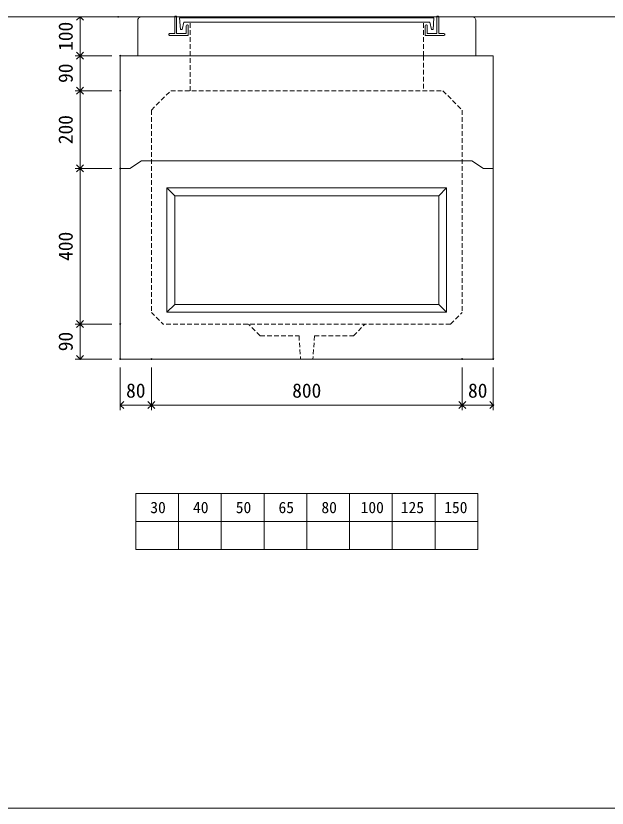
# Model space of a CAD drawing. Units: millimetres, scale not verified. Extents: x -4890 to 4890, y -2297 to 2297.
# Drawn here: x 1846 to 3368, y -1978 to 60 of the extents above; entities that cross this region are included whole.
import ezdxf
from ezdxf.enums import TextEntityAlignment as Align

# ---------------------------------------------------------------- set-up
doc = ezdxf.new("R2010")
doc.units = ezdxf.units.MM
doc.header["$LTSCALE"] = 10
doc.header["$PDMODE"] = 32
doc.header["$PDSIZE"] = 2
doc.linetypes.add('DASHED1', pattern=[1.8, 1.2, -0.6])
doc.layers.add('0-1_Defpoints', color=7, linetype='Continuous')
for name, color, linetype, lineweight in [('0-2_waku', 7, 'Continuous', 18), ('0-3_gaikei', 7, 'Continuous', 18), ('0-4_kakure', 7, 'DASHED1', 5), ('0-5_sunpou', 7, 'Continuous', 5), ('0-9_uchigawa', 6, 'Continuous', 18), ('0-B_futa', 3, 'Continuous', 18), ('0-C_GL', 4, 'Continuous', 18), ('0-E_文字１', 7, 'Continuous', 18)]:
    doc.layers.add(name, color=color, linetype=linetype, lineweight=lineweight)
doc.styles.add('ＭＳ ゴシック', font='')
doc.styles.get('ＭＳ ゴシック').set_extended_font_data('MS Gothic')

# ---------------------------------------------------------------- blocks, each defined once
blk = doc.blocks.new('_Open90')
at = {"layer": '0-5_sunpou'}
blk.add_line((0, 0), (-1, 0), dxfattribs=at)
blk.add_lwpolyline([(-0.5, 0.5), (0, 0), (-0.5, -0.5)], dxfattribs=at)
blk = doc.blocks.new('D100')
at = {"layer": '0-1_Defpoints'}
for p in [(3556.77, 2264.36), (3458.83, 2164.36), (3562.32, 2164.36)]:
    blk.add_point(p, dxfattribs=at)
at = {"layer": '0-5_sunpou'}
for p, q in [((3534.77, 2264.36), (3445.83, 2264.36)), ((3458.83, 2246.36), (3458.83, 2182.36)), ((3540.32, 2164.36), (3445.83, 2164.36))]:
    blk.add_line(p, q, dxfattribs=at)
at = {"layer": '0-5_sunpou', "xscale": 18, "yscale": 18}
for p, rotation in [((3458.83, 2264.36), 90), ((3458.83, 2164.36), 270)]:
    blk.add_blockref('_Open90', p, dxfattribs=dict(at, rotation=rotation))
at = {"layer": '0-5_sunpou', "style": 'ＭＳ ゴシック'}
blk.add_text('100', height=36.66, rotation=90, dxfattribs=at).set_placement((3450.83, 2176.86), align=Align.BOTTOM_LEFT)
blk = doc.blocks.new('D101')
at = {"layer": '0-1_Defpoints'}
for p in [(3562.32, 2164.36), (3458.83, 2074.36), (3562.32, 2074.36)]:
    blk.add_point(p, dxfattribs=at)
at = {"layer": '0-5_sunpou'}
for p, q in [((3540.32, 2164.36), (3445.83, 2164.36)), ((3458.83, 2146.36), (3458.83, 2092.36)), ((3540.32, 2074.36), (3445.83, 2074.36))]:
    blk.add_line(p, q, dxfattribs=at)
at = {"layer": '0-5_sunpou', "xscale": 18, "yscale": 18}
for p, rotation in [((3458.83, 2164.36), 90), ((3458.83, 2074.36), 270)]:
    blk.add_blockref('_Open90', p, dxfattribs=dict(at, rotation=rotation))
at = {"layer": '0-5_sunpou', "style": 'ＭＳ ゴシック'}
blk.add_text('90', height=36.66, rotation=90, dxfattribs=at).set_placement((3450.83, 2094.36), align=Align.BOTTOM_LEFT)
blk = doc.blocks.new('D102')
at = {"layer": '0-1_Defpoints'}
for p in [(3562.32, 2074.36), (3458.83, 1874.36), (3562.32, 1874.36)]:
    blk.add_point(p, dxfattribs=at)
at = {"layer": '0-5_sunpou'}
for p, q in [((3540.32, 2074.36), (3445.83, 2074.36)), ((3458.83, 2056.36), (3458.83, 1892.36)), ((3540.32, 1874.36), (3445.83, 1874.36))]:
    blk.add_line(p, q, dxfattribs=at)
at = {"layer": '0-5_sunpou', "xscale": 18, "yscale": 18}
for p, rotation in [((3458.83, 2074.36), 90), ((3458.83, 1874.36), 270)]:
    blk.add_blockref('_Open90', p, dxfattribs=dict(at, rotation=rotation))
at = {"layer": '0-5_sunpou', "style": 'ＭＳ ゴシック'}
blk.add_text('200', height=36.66, rotation=90, dxfattribs=at).set_placement((3450.83, 1936.86), align=Align.BOTTOM_LEFT)
blk = doc.blocks.new('D103')
at = {"layer": '0-1_Defpoints'}
for p in [(3562.32, 1874.36), (3458.83, 1474.36), (3562.32, 1474.36)]:
    blk.add_point(p, dxfattribs=at)
at = {"layer": '0-5_sunpou'}
for p, q in [((3540.32, 1874.36), (3445.83, 1874.36)), ((3458.83, 1856.36), (3458.83, 1492.36)), ((3540.32, 1474.36), (3445.83, 1474.36))]:
    blk.add_line(p, q, dxfattribs=at)
at = {"layer": '0-5_sunpou', "xscale": 18, "yscale": 18}
for p, rotation in [((3458.83, 1874.36), 90), ((3458.83, 1474.36), 270)]:
    blk.add_blockref('_Open90', p, dxfattribs=dict(at, rotation=rotation))
at = {"layer": '0-5_sunpou', "style": 'ＭＳ ゴシック'}
blk.add_text('400', height=36.66, rotation=90, dxfattribs=at).set_placement((3450.83, 1636.86), align=Align.BOTTOM_LEFT)
blk = doc.blocks.new('D104')
at = {"layer": '0-1_Defpoints'}
for p in [(3562.32, 1474.36), (3458.83, 1384.36), (3562.32, 1384.36)]:
    blk.add_point(p, dxfattribs=at)
at = {"layer": '0-5_sunpou'}
for p, q in [((3540.32, 1474.36), (3445.83, 1474.36)), ((3458.83, 1456.36), (3458.83, 1402.36)), ((3540.32, 1384.36), (3445.83, 1384.36))]:
    blk.add_line(p, q, dxfattribs=at)
at = {"layer": '0-5_sunpou', "xscale": 18, "yscale": 18}
for p, rotation in [((3458.83, 1474.36), 90), ((3458.83, 1384.36), 270)]:
    blk.add_blockref('_Open90', p, dxfattribs=dict(at, rotation=rotation))
at = {"layer": '0-5_sunpou', "style": 'ＭＳ ゴシック'}
blk.add_text('90', height=36.66, rotation=90, dxfattribs=at).set_placement((3450.83, 1404.36), align=Align.BOTTOM_LEFT)
blk = doc.blocks.new('D105')
at = {"layer": '0-1_Defpoints'}
for p in [(3562.32, 1384.36), (3642.32, 1384.36), (3642.32, 1265.97)]:
    blk.add_point(p, dxfattribs=at)
at = {"layer": '0-5_sunpou'}
for p, q in [((3562.32, 1362.36), (3562.32, 1252.97)), ((3642.32, 1362.36), (3642.32, 1252.97)), ((3580.32, 1265.97), (3624.32, 1265.97))]:
    blk.add_line(p, q, dxfattribs=at)
at = {"layer": '0-5_sunpou', "xscale": 18, "yscale": 18, "rotation": 180}
blk.add_blockref('_Open90', (3562.32, 1265.97), dxfattribs=at)
at = {"layer": '0-5_sunpou', "xscale": 18, "yscale": 18}
blk.add_blockref('_Open90', (3642.32, 1265.97), dxfattribs=at)
at = {"layer": '0-5_sunpou', "style": 'ＭＳ ゴシック'}
blk.add_text('80', height=36.66, dxfattribs=at).set_placement((3577.32, 1273.97), align=Align.BOTTOM_LEFT)
blk = doc.blocks.new('D106')
at = {"layer": '0-1_Defpoints'}
for p in [(3642.32, 1384.36), (4442.32, 1384.36), (4442.32, 1265.97)]:
    blk.add_point(p, dxfattribs=at)
at = {"layer": '0-5_sunpou'}
for p, q in [((3642.32, 1362.36), (3642.32, 1252.97)), ((4442.32, 1362.36), (4442.32, 1252.97)), ((3660.32, 1265.97), (4424.32, 1265.97))]:
    blk.add_line(p, q, dxfattribs=at)
at = {"layer": '0-5_sunpou', "xscale": 18, "yscale": 18, "rotation": 180}
blk.add_blockref('_Open90', (3642.32, 1265.97), dxfattribs=at)
at = {"layer": '0-5_sunpou', "xscale": 18, "yscale": 18}
blk.add_blockref('_Open90', (4442.32, 1265.97), dxfattribs=at)
at = {"layer": '0-5_sunpou', "style": 'ＭＳ ゴシック'}
blk.add_text('800', height=36.66, dxfattribs=at).set_placement((4004.82, 1273.97), align=Align.BOTTOM_LEFT)
blk = doc.blocks.new('D107')
at = {"layer": '0-1_Defpoints'}
for p in [(4442.32, 1384.36), (4522.32, 1384.36), (4522.32, 1265.97)]:
    blk.add_point(p, dxfattribs=at)
at = {"layer": '0-5_sunpou'}
for p, q in [((4442.32, 1362.36), (4442.32, 1252.97)), ((4522.32, 1362.36), (4522.32, 1252.97)), ((4460.32, 1265.97), (4504.32, 1265.97))]:
    blk.add_line(p, q, dxfattribs=at)
at = {"layer": '0-5_sunpou', "xscale": 18, "yscale": 18, "rotation": 180}
blk.add_blockref('_Open90', (4442.32, 1265.97), dxfattribs=at)
at = {"layer": '0-5_sunpou', "xscale": 18, "yscale": 18}
blk.add_blockref('_Open90', (4522.32, 1265.97), dxfattribs=at)
at = {"layer": '0-5_sunpou', "style": 'ＭＳ ゴシック'}
blk.add_text('80', height=36.66, dxfattribs=at).set_placement((4457.32, 1273.97), align=Align.BOTTOM_LEFT)

msp = doc.modelspace()

# ---------------------------------------------------------------- linework, layer by layer
at = {"layer": '0-2_waku'}
for p, q in [((2154.94, -1168.76), (2154.94, -1312.76)), ((2154.94, -1168.76), (2154.94, -1312.76)), ((2154.94, -1168.76), (2154.94, -1312.76)), ((2154.94, -1168.76), (2154.94, -1312.76)), ((2154.94, -1168.76), (3034.94, -1168.76)), ((2264.94, -1168.76), (2264.94, -1312.76)), ((2374.94, -1168.76), (2374.94, -1312.76)), ((2374.94, -1168.76), (2374.94, -1312.76)), ((2484.94, -1168.76), (2484.94, -1312.76)), ((2594.94, -1168.76), (2594.94, -1312.76)), ((2704.94, -1168.76), (2704.94, -1312.76)), ((2814.94, -1168.76), (2814.94, -1312.76)), ((2924.94, -1168.76), (2924.94, -1312.76)), ((3034.94, -1168.76), (3034.94, -1312.76)), ((2154.94, -1240.76), (3034.94, -1240.76)), ((2154.94, -1312.76), (3034.94, -1312.76)), ((-1230.06, -1977.76), (4889.94, -1977.76)), ((-1230.06, -1977.76), (4889.94, -1977.76))]:
    msp.add_line(p, q, dxfattribs=at)
msp.add_lwpolyline([(-1230.06, 2297.24), (-1230.06, -1977.76), (4889.94, -1977.76)], dxfattribs=at)
at = {"layer": '0-3_gaikei'}
for p, q in [((2159.94, -42.76), (2159.94, 47.24)), ((2169.94, 57.24), (2254.94, 57.24)), ((2934.94, 57.24), (3019.94, 57.24)), ((3029.94, -42.76), (3029.94, 47.24)), ((2114.94, -42.76), (3074.94, -42.76)), ((2114.94, -42.76), (2114.94, -822.76)), ((2159.94, -42.76), (2269.94, -42.76)), ((2194.94, -42.76), (2994.94, -42.76)), ((3029.94, -42.76), (2919.94, -42.76)), ((3074.94, -42.76), (3074.94, -822.76)), ((2139.94, -332.76), (2169.94, -312.76)), ((2139.94, -332.76), (2169.94, -312.76)), ((2169.94, -312.76), (3019.94, -312.76)), ((3019.94, -312.76), (3049.94, -332.76)), ((3019.94, -312.76), (3049.94, -332.76)), ((2139.94, -332.76), (2114.94, -332.76)), ((2139.94, -332.76), (2114.94, -332.76)), ((3049.94, -332.76), (3074.94, -332.76)), ((3049.94, -332.76), (3074.94, -332.76)), ((3074.94, -822.76), (2114.94, -822.76)), ((2114.94, -822.76), (2194.94, -822.76))]:
    msp.add_line(p, q, dxfattribs=at)
for centre, radius, start, end in [((2169.36, 47.82), 9.44, 86.47383, 183.52617), ((3020.27, 47.57), 9.68, 358.04251, 91.95749)]:
    msp.add_arc(centre, radius, start, end, dxfattribs=at)
at = {"layer": '0-4_kakure'}
for p, q in [((2294.94, -42.76), (2294.94, 43.74)), ((2894.94, -42.76), (2894.94, 43.74)), ((2294.94, -132.76), (2294.94, -42.76)), ((2894.94, -42.76), (2894.94, -132.76)), ((2194.94, -182.76), (2244.94, -132.76)), ((2244.94, -132.76), (2944.94, -132.76)), ((2244.94, -132.76), (2944.94, -132.76)), ((2244.94, -132.76), (2944.94, -132.76)), ((2944.94, -132.76), (2994.94, -182.76)), ((2194.94, -182.76), (2194.94, -702.76)), ((2994.94, -182.76), (2994.94, -702.76)), ((2194.94, -702.76), (2224.94, -732.76)), ((2964.94, -732.76), (2994.94, -702.76)), ((2964.94, -732.76), (2224.94, -732.76)), ((2474.94, -762.76), (2444.94, -732.76)), ((2474.94, -762.76), (2444.94, -732.76)), ((2714.94, -762.76), (2744.94, -732.76)), ((2714.94, -762.76), (2744.94, -732.76)), ((2474.94, -762.76), (2574.94, -762.76)), ((2474.94, -762.76), (2574.94, -762.76)), ((2574.94, -762.76), (2578.94, -822.76)), ((2614.94, -762.76), (2610.94, -822.76)), ((2614.94, -762.76), (2714.94, -762.76))]:
    msp.add_line(p, q, dxfattribs=at)
at = {"layer": '0-9_uchigawa'}
for p, q in [((2234.94, -382.76), (2254.94, -402.76)), ((2234.94, -382.76), (2234.94, -682.76)), ((2234.94, -382.76), (2954.94, -382.76)), ((2234.94, -382.76), (2234.94, -702.69)), ((2234.94, -382.76), (2254.94, -402.76)), ((2954.94, -382.76), (2934.94, -402.76)), ((2954.94, -382.76), (2954.94, -702.69)), ((2254.94, -402.76), (2254.94, -662.76)), ((2254.94, -402.76), (2254.94, -662.76)), ((2254.94, -402.76), (2254.94, -662.76)), ((2254.94, -402.76), (2254.94, -662.76)), ((2254.94, -402.76), (2254.94, -682.69)), ((2934.94, -682.69), (2934.94, -402.76)), ((2234.94, -702.69), (2254.94, -682.69)), ((2254.94, -682.69), (2934.94, -682.69)), ((2954.94, -702.69), (2934.94, -682.69)), ((2234.94, -702.69), (2954.94, -702.69)), ((2254.94, -702.69), (2954.94, -702.69))]:
    msp.add_line(p, q, dxfattribs=at)
for points in [[(2234.94, -382.76), (2254.94, -402.76), (2254.94, -662.76)], [(2234.94, -382.76), (2254.94, -402.76), (2934.94, -402.76)]]:
    msp.add_lwpolyline(points, dxfattribs=at)
at = {"layer": '0-B_futa'}
for p, q in [((2254.94, 57.24), (2254.94, 14.24)), ((2256.94, 59.24), (2259.94, 59.24)), ((2259.94, 59.24), (2259.94, 14.24)), ((2267.75, 54.74), (2922.08, 54.74)), ((2267.75, 54.74), (2270.24, 24.74)), ((2278.27, 43.74), (2273.95, 24.74)), ((2278.27, 43.74), (2911.61, 43.74)), ((2911.61, 43.74), (2915.93, 24.74)), ((2922.08, 54.74), (2919.83, 24.74)), ((2929.94, 59.24), (2929.94, 14.24)), ((2929.94, 59.24), (2932.94, 59.24)), ((2934.94, 57.24), (2934.94, 14.24)), ((2270.24, 24.74), (2273.95, 24.74)), ((2284.94, 34.24), (2284.94, 14.24)), ((2286.94, 36.24), (2287.94, 36.24)), ((2289.94, 34.24), (2289.94, 9.24)), ((2899.94, 34.24), (2899.94, 9.24)), ((2902.94, 36.24), (2901.94, 36.24)), ((2904.94, 34.24), (2904.94, 14.24)), ((2919.83, 24.74), (2915.93, 24.74)), ((2239.94, 12.24), (2239.94, 11.24)), ((2241.94, 14.24), (2254.94, 14.24)), ((2289.94, 9.24), (2241.94, 9.24)), ((2259.94, 14.24), (2284.94, 14.24)), ((2899.94, 9.24), (2947.94, 9.24)), ((2929.94, 14.24), (2904.94, 14.24)), ((2947.94, 14.24), (2934.94, 14.24)), ((2949.94, 12.24), (2949.94, 11.24))]:
    msp.add_line(p, q, dxfattribs=at)
for centre, start, end in [((2256.94, 57.24), 90, 180), ((2932.94, 57.24), 0, 90), ((2286.94, 34.24), 90, 180), ((2287.94, 34.24), 0, 90), ((2901.94, 34.24), 90, 180), ((2902.94, 34.24), 0, 90), ((2241.94, 12.24), 90, 180), ((2241.94, 11.24), 180, 270), ((2947.94, 12.24), 0, 90), ((2947.94, 11.24), 270, 0)]:
    msp.add_arc(centre, 2, start, end, dxfattribs=at)
at = {"layer": '0-C_GL'}
msp.add_line((-1230.06, 57.24), (4889.94, 57.24), dxfattribs=at)
msp.add_line((-1230.06, 57.24), (4889.94, 57.24), dxfattribs=at)

# ---------------------------------------------------------------- block references
at = {"layer": '0-5_sunpou'}
for name in ['D100', 'D101', 'D102', 'D103', 'D104', 'D105', 'D106', 'D107']:
    msp.add_blockref(name, (-1447.37, -2207.13), dxfattribs=at)

# ---------------------------------------------------------------- texts
at = {"layer": '0-E_文字１', "style": 'ＭＳ ゴシック'}
for s, p in [('30', (2192.15, -1227.95)), ('40', (2302.15, -1227.95)), ('50', (2412.15, -1227.95)), ('65', (2522.15, -1227.95)), ('80', (2632.56, -1227.95)), ('100', (2733.43, -1227.95)), ('125', (2836.82, -1227.95)), ('150', (2948.58, -1227.95))]:
    msp.add_text(s, height=29.33, dxfattribs=at).set_placement(p, align=Align.BOTTOM_LEFT)

doc.saveas('drawing.dxf')
